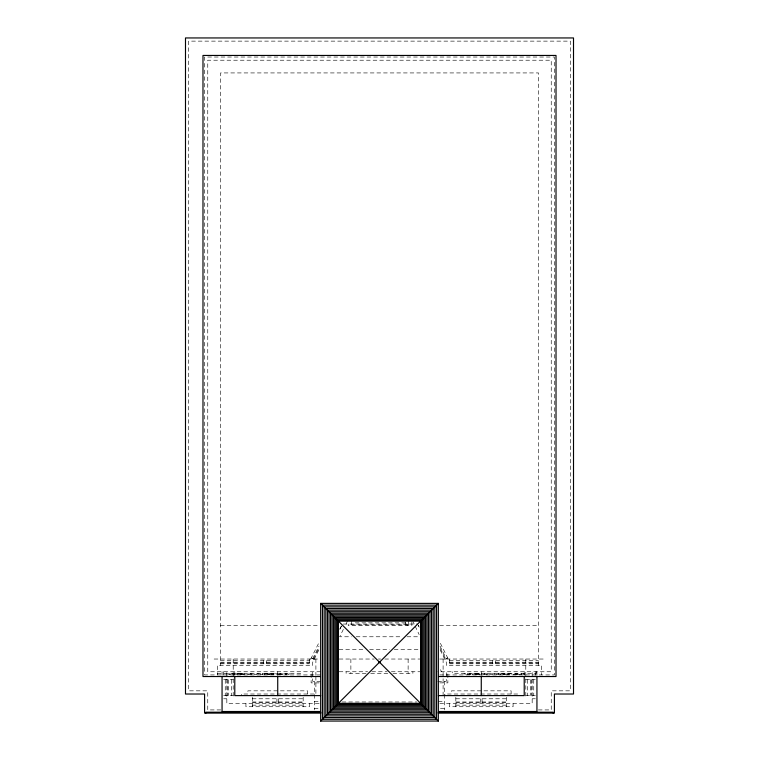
<?xml version="1.0" encoding="UTF-8"?>
<svg xmlns="http://www.w3.org/2000/svg" width="759" height="759" viewBox="0 0 759 759"><rect width="100%" height="100%" fill="white"/><g stroke="black" fill="none" stroke-linecap="round" stroke-linejoin="round"><path stroke-width="0.57" stroke-dasharray="3.79 2.85" d="M343.372 629.344L339.681 636.773L351.464 636.773M310.744 659.03L318.619 643.281M312.708 658.66L318.998 646.089M313.42 659.011L318.657 648.537M318.846 649.941L312.708 662.209L312.708 665.396L217.302 665.396L217.302 674.931M339.814 629.344L342.461 624.05L417.668 624.05M346.019 624.05L347.603 620.862M339.871 628.936L341.427 626.004M444.869 659.372L447.715 657.949M405.505 622.854L354.624 622.854L354.624 624.837M351.436 624.837L408.684 624.837M220.48 625.473L319.292 625.473M439.708 625.473L538.52 625.473M356.189 636.773L402.289 636.773M407.014 636.773L418.835 636.773M339.121 649.486L363.76 649.486M369.624 649.486L389.566 649.486M394.263 649.486L418.902 649.486M214.114 659.03L319.207 659.03M339.159 659.03L374.244 659.03M378.314 659.03L380.686 659.03M384.756 659.03L419.841 659.03M439.793 659.03L544.886 659.03M220.48 660.624L309.53 660.624M449.47 660.624L538.52 660.624M220.48 662.209L263.411 662.209M266.599 662.209L309.53 662.209M449.47 662.209L492.401 662.209M495.589 662.209L538.52 662.209M220.48 663.005L263.411 663.005M266.599 663.005L309.53 663.005M449.47 663.005L492.401 663.005M495.589 663.005L538.52 663.005M220.48 663.802L309.53 663.802M449.47 663.802L538.52 663.802M320.659 671.753L207.757 671.753L207.757 60.217L551.243 60.217L551.243 671.753L437.81 671.753M339.112 671.753L367.669 671.753M371.825 671.753L387.175 671.753M391.331 671.753L419.888 671.753M217.302 673.347L301.579 673.347L301.579 671.753M366.066 673.347L346.104 673.347L346.104 671.753M370.715 673.347L388.285 673.347M392.934 673.347L412.896 673.347L412.896 671.753M235.053 674.457L235.053 673.347L235.091 674.457L228.554 674.457L228.554 673.347M281.115 674.457L281.096 673.347L281.039 674.457L286.541 674.457L286.541 673.347M470.675 674.457L464.147 674.457L464.147 673.347M516.632 674.457L522.135 674.457L522.135 673.347M320.564 674.931L204.579 674.931L204.579 57.029L554.421 57.029L554.421 674.931L439.841 674.931M223.658 679.703L233.203 679.703M525.797 679.703L535.342 679.703M320.659 681.297L312.708 681.297L312.708 671.753M437.81 681.297L446.292 681.297L446.292 671.753M319.216 682.882L311.124 682.882L311.124 671.753M439.784 682.882L447.876 682.882L447.876 671.753M314.112 694.02L241.343 694.02L241.343 695.605M517.657 694.02L444.888 694.02L444.888 695.605M223.658 695.605L233.203 695.605M525.797 695.605L535.342 695.605M223.658 698.783L226.837 698.783M252.282 698.783L303.173 698.783M455.827 698.783L506.718 698.783M532.163 698.783L535.342 698.783M314.302 701.297L320.659 701.297M438.341 701.297L444.698 701.297M252.282 701.971L276.931 701.971M278.525 701.971L303.173 701.971M342.091 701.971L416.909 701.971M455.827 701.971L480.475 701.971M482.069 701.971L506.718 701.971M252.282 702.758L276.931 702.758M278.525 702.758L303.173 702.758M455.827 702.758L480.475 702.758M482.069 702.758L506.718 702.758M319.15 703.555L226.837 703.555L226.837 671.753M439.85 703.555L532.163 703.555L532.163 671.753M252.282 705.149L303.173 705.149M455.827 705.149L506.718 705.149M314.302 708.327L318.543 708.327M440.457 708.327L444.698 708.327M220.784 709.921L207.757 709.921L207.757 690.832L188.678 690.832L188.678 41.128L570.322 41.128L570.322 690.832L551.243 690.832L551.243 709.921L538.216 709.921M311.285 657.949L314.131 659.372M440.381 643.281L448.256 659.03M440.002 646.089L446.292 658.66M440.343 648.537L445.58 659.011M440.154 649.941L446.292 662.209L446.292 665.396L541.698 665.396L541.698 674.931M419.253 627.228L418.2 625.103L419.139 627.228M440.457 669.637L441.52 671.753M415.164 626.166L419.177 634.647M413.181 621.925L414.158 624.05M538.52 665.396L538.52 72.93L220.48 72.93L220.48 665.396M536.936 671.753L536.936 675.263M536.499 671.753L536.499 673.347L452.222 673.347L452.222 671.753M535.342 671.753L535.342 675.225M533.748 679.703L533.748 695.605M531.366 679.703L531.366 695.605M530.569 679.703L530.569 695.605M527.391 679.703L527.391 695.605M525.797 659.03L525.797 697.198M524.744 673.347L524.744 674.457L523.444 674.457L523.444 673.347M524.213 671.753L524.213 675.159M521.812 673.347L521.812 674.457M521.737 673.347L521.737 674.457M521.016 673.347L521.016 674.457M517.809 673.347L517.809 674.457M516.708 673.347L516.708 674.457L516.632 673.347M515.845 673.347L515.845 674.457L510.788 674.457L510.788 673.347M515.579 673.347L515.579 674.457M513.075 703.555L513.075 706.733L449.47 706.733L449.47 703.555M511.86 673.347L511.86 674.457M511.111 694.02L511.111 690.832L451.434 690.832L451.434 694.02M509.46 673.347L509.46 674.457L506.319 674.457L506.319 673.347M508.435 673.347L508.435 674.457M507.354 673.347L507.354 674.457M506.718 697.198L506.718 706.733M505.997 673.347L505.997 674.457L499.735 674.457L499.735 673.347M504.792 673.347L504.792 674.457M504.602 673.347L504.602 674.457M503.672 673.347L503.672 674.457M503.122 673.347L503.122 674.457M502.041 673.347L502.041 674.457M500.807 673.347L500.807 674.457M498.549 673.347L498.549 674.457L493.492 674.457L493.492 673.347M498.274 673.347L498.274 674.457M495.589 660.624L495.589 663.802M494.564 673.347L494.564 674.457M492.401 660.624L492.401 663.802M492.487 673.347L492.487 674.457L486.348 674.457L486.348 673.347M487.468 673.347L487.468 674.457M485.627 673.347L485.627 674.457L478.474 674.457L478.474 673.347M484.508 673.347L484.508 674.457M482.069 698.783L482.069 705.149M481.272 671.753L481.272 675.159M480.456 698.783L480.475 705.149M479.593 673.347L479.593 674.457M478.293 673.347L478.293 674.457L472.032 674.457L472.032 673.347M477.098 673.347L477.098 674.457M476.899 673.347L476.899 674.457M475.969 673.347L475.969 674.457M475.419 673.347L475.419 674.457M474.337 673.347L474.337 674.457M473.104 673.347L473.104 674.457M470.675 673.347L470.552 674.457M469.612 673.347L469.612 674.457M467.743 673.347L467.743 674.457M465.267 673.347L465.267 674.457M455.827 697.198L455.827 706.733M449.47 659.03L449.47 665.396M444.698 681.297L444.698 709.921M443.104 659.03L443.104 677.54M443.104 678.688L443.104 697.198M411.871 621.925L411.871 625.634L348.258 625.634L348.258 624.05M408.684 620.862L408.684 625.634M408.124 659.03L408.124 673.347M407.099 624.05L407.099 625.634M405.505 621.925L405.505 624.837M351.436 620.862L351.436 625.634M350.876 659.03L350.876 673.347M315.896 659.03L315.896 675.225M315.896 676.383L315.896 694.883M314.302 681.297L314.302 709.921M309.53 659.03L309.53 665.396M309.53 703.555L309.53 706.733L245.925 706.733L245.925 703.555M307.566 694.02L307.566 690.832L247.889 690.832L247.889 694.02M303.173 697.198L303.173 706.733M289.151 673.347L289.151 674.457L287.851 674.457L287.851 673.347M285.422 673.347L285.422 674.457M282.215 673.347L282.215 674.457M280.251 673.347L280.251 674.457L275.194 674.457L275.194 673.347M279.986 673.347L279.986 674.457M278.525 698.783L278.525 705.149M277.728 671.753L277.728 675.159M276.931 698.783L276.931 705.149M276.276 673.347L276.276 674.457M273.876 673.347L273.876 674.457L270.735 674.457L270.735 673.347M272.842 673.347L272.842 674.457M271.76 673.347L271.76 674.457M270.403 673.347L270.403 674.457L264.141 674.457L264.141 673.347M269.208 673.347L269.208 674.457M269.009 673.347L269.009 674.457M268.079 673.347L268.079 674.457M267.529 673.347L267.529 674.457M266.599 660.624L266.599 663.802M266.447 673.347L266.447 674.457M265.214 673.347L265.214 674.457M263.411 660.624L263.411 663.802M262.956 673.347L262.956 674.457L257.899 674.457L257.899 673.347M262.69 673.347L262.69 674.457M258.971 673.347L258.971 674.457M256.893 673.347L256.893 674.457L250.755 674.457L250.755 673.347M252.282 697.198L252.282 706.733M251.874 673.347L251.874 674.457M250.043 673.347L250.043 674.457L242.88 674.457L242.88 673.347M248.924 673.347L248.924 674.457M244 673.347L244 674.457M242.7 673.347L242.7 674.457L236.438 674.457L236.438 673.347M241.504 673.347L241.504 674.457M241.305 673.347L241.305 674.457M240.375 673.347L240.375 674.457M239.825 673.347L239.825 674.457M238.743 673.347L238.743 674.457M237.52 673.347L237.52 674.457M234.787 671.753L234.787 675.159M234.019 673.347L234.019 674.457M233.203 659.03L233.203 697.198M232.15 673.347L232.15 674.457M231.609 679.703L231.609 695.605M229.673 673.347L229.673 674.457M228.431 679.703L228.431 695.605M227.634 679.703L227.634 695.605M225.252 679.703L225.252 695.605M223.658 671.753L223.658 675.225M222.064 671.753L222.064 675.263M286.228 674.457L286.228 673.347L286.143 674.457"/><path stroke-width="1.14" d="M320.659 721.05L438.341 603.377L320.659 603.377L320.659 721.05L438.341 721.05L438.341 603.377M320.317 676.525L202.985 676.525L202.985 55.445L556.015 55.445L556.015 676.525L438.683 676.525M320.659 695.605L234.787 695.605L234.787 676.297M438.341 695.605L524.213 695.605L524.213 676.297M320.289 711.506L222.064 711.506L222.064 676.43M438.711 711.506L536.936 711.506L536.936 676.43M320.829 712.208L205.85 712.208L205.85 713.099M438.171 712.208L553.15 712.208L553.15 713.099M320.829 713.099L204.579 713.099L204.579 694.02L185.49 694.02L185.49 37.95L573.51 37.95L573.51 694.02L554.421 694.02L554.421 713.099L438.171 713.099M320.659 603.377L438.341 721.05M481.272 676.297L481.272 695.605M277.728 676.297L277.728 695.605M436.577 605.141L322.423 605.141L322.423 719.285L436.577 719.285L436.577 605.141M434.85 606.858L324.15 606.858L324.15 717.568L434.85 717.568L434.85 606.858M433.18 608.528L325.82 608.528L325.82 715.889L433.18 715.889L433.18 608.528M431.558 610.16L327.442 610.16L327.442 714.266L431.558 714.266L431.558 610.16M429.983 611.735L329.017 611.735L329.017 712.692L429.983 712.692L429.983 611.735M428.456 613.253L330.544 613.253L330.544 711.174L428.456 711.174L428.456 613.253M426.994 614.714L332.006 614.714L332.006 709.703L426.994 709.703L426.994 614.714M425.59 616.128L333.41 616.128L333.41 708.299L425.59 708.299L425.59 616.128M424.243 617.475L334.757 617.475L334.757 706.952L424.243 706.952L424.243 617.475M422.953 618.756L336.047 618.756L336.047 705.671L422.953 705.671L422.953 618.756M421.729 619.98L337.271 619.98L337.271 704.447L421.729 704.447L421.729 619.98M420.581 621.137L338.419 621.137L338.419 703.289L420.581 703.289L420.581 621.137M379.898 661.81L379.102 661.81L379.102 662.607L379.898 662.607L379.898 661.81"/></g></svg>
